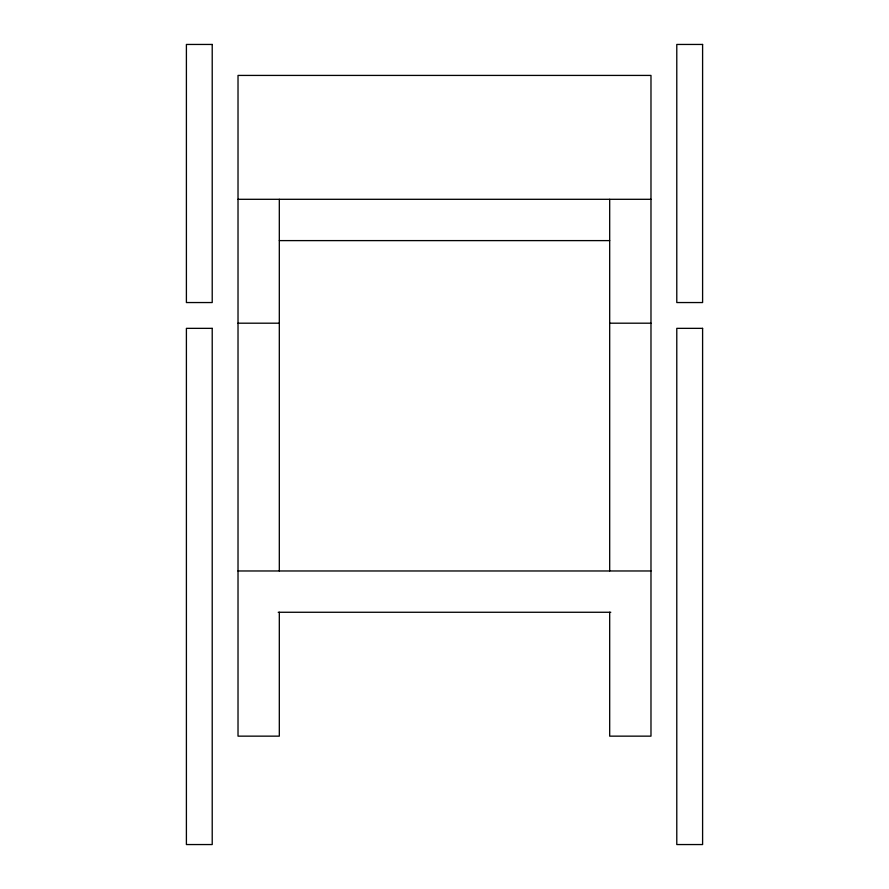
<?xml version="1.0" encoding="UTF-8"?>
<svg xmlns="http://www.w3.org/2000/svg" width="889" height="889" viewBox="0 0 889 889"><rect width="100%" height="100%" fill="white"/><g stroke="black" fill="none" stroke-linecap="round" stroke-linejoin="round"><path stroke-width="1.33" d="M238.019 199.303L650.981 199.303M279.313 240.608L609.687 240.608M238.019 323.196L279.313 323.196M609.687 323.196L650.981 323.196M238.019 570.971L650.981 570.971M278.213 612.265L610.787 612.265M609.687 199.303L609.687 570.971M609.687 612.265L609.687 736.148L650.981 736.148L650.981 75.421L238.019 75.421L238.019 736.148L279.313 736.148L279.313 612.265M279.313 199.303L279.313 570.971M212.215 44.45L186.401 44.45L186.401 302.549L212.215 302.549L212.215 44.45M702.599 44.45L676.785 44.45L676.785 302.549L702.599 302.549L702.599 44.45M212.215 328.352L186.401 328.352L186.401 844.55L212.215 844.55L212.215 328.352M702.599 328.352L676.785 328.352L676.785 844.55L702.599 844.55L702.599 328.352"/></g></svg>
